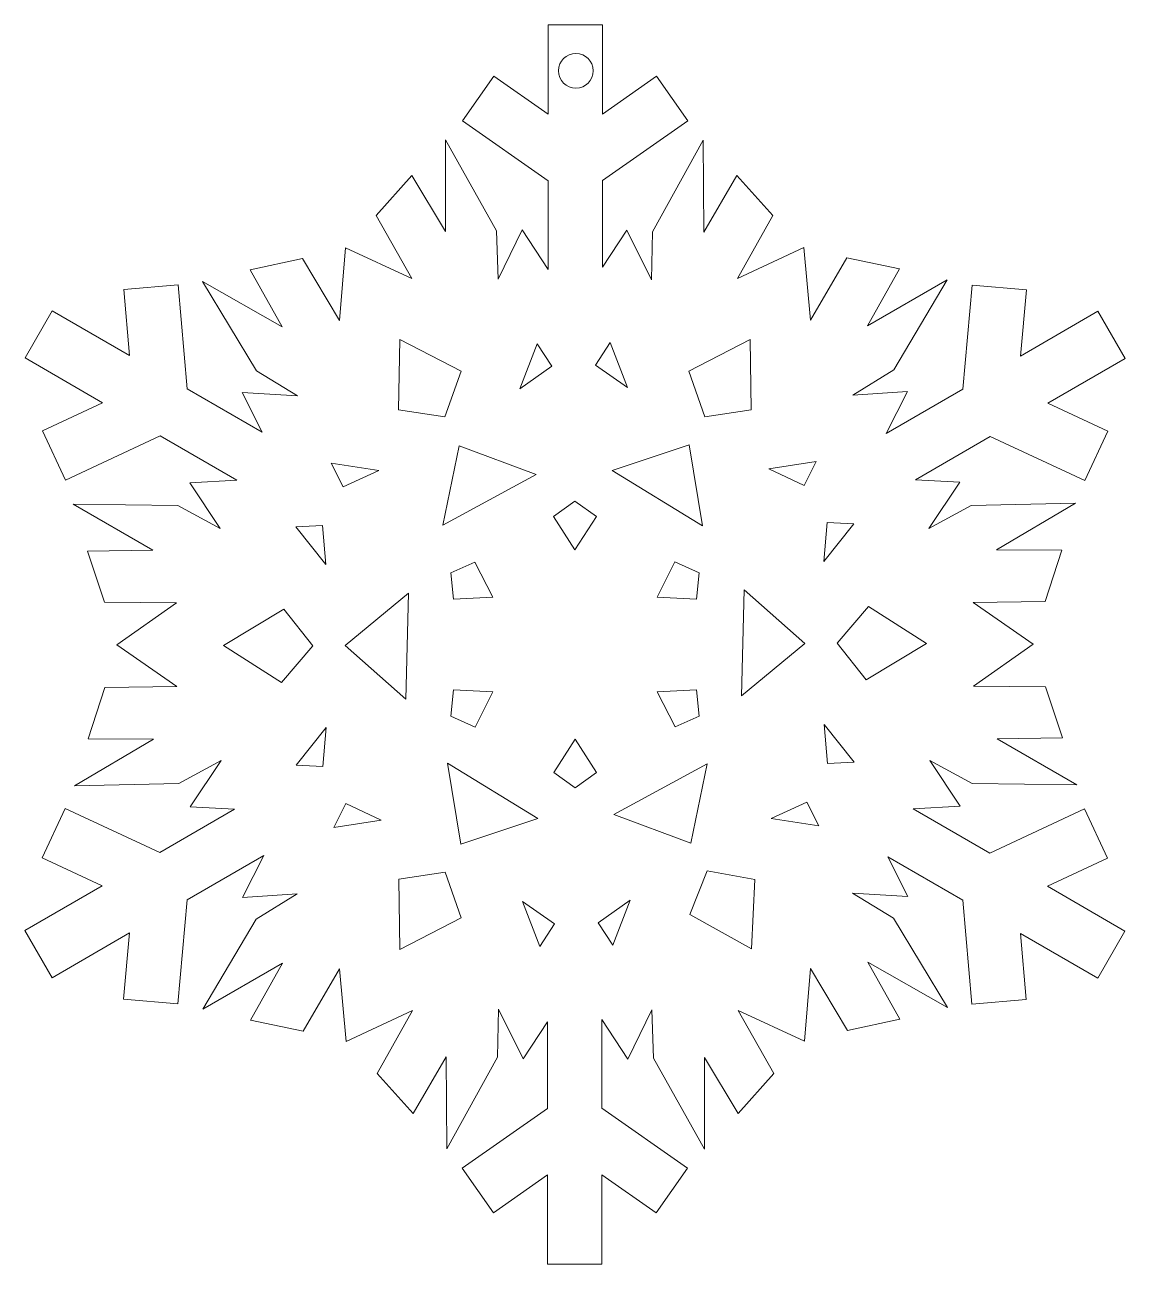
# Model space of a CAD drawing. Header units: millimetres. Extents: x -103 to 102, y -103 to 103.
# Drawn here: x -66.46 to -37.09, y -20.38 to 12.69 of the extents above; entities that cross this region are included whole.
import ezdxf

# ---------------------------------------------------------------- set-up
doc = ezdxf.new("R2010")
doc.units = ezdxf.units.MM
doc.header["$MEASUREMENT"] = 0
doc.layers.add('layer 1', color=7, linetype='Continuous')

msp = doc.modelspace()

# ---------------------------------------------------------------- linework, layer by layer
at = {"layer": 'layer 1', "color": 142, "lineweight": 9}
for points, knots in [([(-39.1673, -10.2948), (-39.1673, -10.2948), (-37.1002, -11.4883), (-37.1002, -11.4883), (-37.1002, -11.4883), (-37.1002, -11.4883), (-37.8271, -12.747), (-37.8271, -12.747), (-37.8271, -12.747), (-37.8271, -12.747), (-39.8902, -11.556), (-39.8902, -11.556), (-39.8902, -11.556), (-39.8902, -11.556), (-39.7352, -13.3119), (-39.7352, -13.3119), (-39.7352, -13.3119), (-39.7352, -13.3119), (-41.1835, -13.4375), (-41.1835, -13.4375), (-41.1835, -13.4375), (-41.1835, -13.4375), (-41.4281, -10.6681), (-41.4281, -10.6681), (-41.4281, -10.6681), (-41.4281, -10.6681), (-43.4287, -9.513), (-43.4287, -9.513), (-43.4287, -9.513), (-43.4287, -9.513), (-42.8946, -10.5706), (-42.8946, -10.5706), (-42.8946, -10.5706), (-42.8946, -10.5706), (-44.3752, -10.4778), (-44.3752, -10.4778), (-44.3752, -10.4778), (-44.3752, -10.4778), (-43.2768, -11.1458), (-43.2768, -11.1458), (-43.2768, -11.1458), (-43.2768, -11.1458), (-41.8328, -13.5319), (-41.8328, -13.5319), (-41.8328, -13.5319), (-41.8328, -13.5319), (-43.9664, -12.3215), (-43.9664, -12.3215), (-43.9664, -12.3215), (-43.9664, -12.3215), (-43.1045, -13.84), (-43.1045, -13.84), (-43.1045, -13.84), (-43.1045, -13.84), (-44.5066, -14.1413), (-44.5066, -14.1413), (-44.5066, -14.1413), (-44.5066, -14.1413), (-45.4919, -12.4853), (-45.4919, -12.4853), (-45.4919, -12.4853), (-45.4919, -12.4853), (-45.6552, -14.4296), (-45.6552, -14.4296), (-45.6552, -14.4296), (-45.6552, -14.4296), (-47.4267, -13.612), (-47.4267, -13.612), (-47.4267, -13.612), (-47.4267, -13.612), (-46.4727, -15.2862), (-46.4727, -15.2862), (-46.4727, -15.2862), (-46.4727, -15.2862), (-47.4267, -16.3571), (-47.4267, -16.3571), (-47.4267, -16.3571), (-47.4267, -16.3571), (-48.3223, -14.8581), (-48.3223, -14.8581), (-48.3223, -14.8581), (-48.3223, -14.8581), (-48.3223, -17.311), (-48.3223, -17.311), (-48.3223, -17.311), (-48.3223, -17.311), (-49.685, -14.8775), (-49.685, -14.8775), (-49.685, -14.8775), (-49.685, -14.8775), (-49.7239, -13.5925), (-49.7239, -13.5925), (-49.7239, -13.5925), (-49.7239, -13.5925), (-50.3715, -14.9068), (-50.3715, -14.9068), (-50.3715, -14.9068), (-50.3715, -14.9068), (-51.0593, -13.8522), (-51.0593, -13.8522), (-51.0593, -13.8522), (-51.0593, -13.8522), (-51.0593, -16.2149), (-51.0593, -16.2149), (-51.0593, -16.2149), (-51.0593, -16.2149), (-48.7767, -17.8158), (-48.7767, -17.8158), (-48.7767, -17.8158), (-48.7767, -17.8158), (-49.6096, -19.0073), (-49.6096, -19.0073), (-49.6096, -19.0073), (-49.6096, -19.0073), (-51.0593, -17.9907), (-51.0593, -17.9907), (-51.0593, -17.9907), (-51.0593, -17.9907), (-51.0593, -20.3773), (-51.0593, -20.3773), (-51.0593, -20.3773), (-51.0593, -20.3773), (-52.513, -20.3773), (-52.513, -20.3773), (-52.513, -20.3773), (-52.513, -20.3773), (-52.513, -17.9952), (-52.513, -17.9952), (-52.513, -17.9952), (-52.513, -17.9952), (-53.9561, -19.0073), (-53.9561, -19.0073), (-53.9561, -19.0073), (-53.9561, -19.0073), (-54.7889, -17.8158), (-54.7889, -17.8158), (-54.7889, -17.8158), (-54.7889, -17.8158), (-52.513, -16.2194), (-52.513, -16.2194), (-52.513, -16.2194), (-52.513, -16.2194), (-52.513, -13.9092), (-52.513, -13.9092), (-52.513, -13.9092), (-52.513, -13.9092), (-53.1618, -14.9006), (-53.1618, -14.9006), (-53.1618, -14.9006), (-53.1618, -14.9006), (-53.8217, -13.5719), (-53.8217, -13.5719), (-53.8217, -13.5719), (-53.8217, -13.5719), (-53.851, -14.8571), (-53.851, -14.8571), (-53.851, -14.8571), (-53.851, -14.8571), (-55.1954, -17.3007), (-55.1954, -17.3007), (-55.1954, -17.3007), (-55.1954, -17.3007), (-55.2138, -14.8479), (-55.2138, -14.8479), (-55.2138, -14.8479), (-55.2138, -14.8479), (-56.0982, -16.3535), (-56.0982, -16.3535), (-56.0982, -16.3535), (-56.0982, -16.3535), (-57.0601, -15.2899), (-57.0601, -15.2899), (-57.0601, -15.2899), (-57.0601, -15.2899), (-56.1186, -13.6086), (-56.1186, -13.6086), (-56.1186, -13.6086), (-56.1186, -13.6086), (-57.8841, -14.4395), (-57.8841, -14.4395), (-57.8841, -14.4395), (-57.8841, -14.4395), (-58.0618, -12.4964), (-58.0618, -12.4964), (-58.0618, -12.4964), (-58.0618, -12.4964), (-59.0347, -14.1596), (-59.0347, -14.1596), (-59.0347, -14.1596), (-59.0347, -14.1596), (-60.4391, -13.8689), (-60.4391, -13.8689), (-60.4391, -13.8689), (-60.4391, -13.8689), (-59.5886, -12.3439), (-59.5886, -12.3439), (-59.5886, -12.3439), (-59.5886, -12.3439), (-61.7131, -13.5703), (-61.7131, -13.5703), (-61.7131, -13.5703), (-61.7131, -13.5703), (-60.2868, -11.1734), (-60.2868, -11.1734), (-60.2868, -11.1734), (-60.2868, -11.1734), (-59.1935, -10.4971), (-59.1935, -10.4971), (-59.1935, -10.4971), (-59.1935, -10.4971), (-60.6554, -10.5935), (-60.6554, -10.5935), (-60.6554, -10.5935), (-60.6554, -10.5935), (-60.0862, -9.4705), (-60.0862, -9.4705), (-60.0862, -9.4705), (-60.0862, -9.4705), (-62.1322, -10.6518), (-62.1322, -10.6518), (-62.1322, -10.6518), (-62.1322, -10.6518), (-62.3775, -13.4291), (-62.3775, -13.4291), (-62.3775, -13.4291), (-62.3775, -13.4291), (-63.8257, -13.3036), (-63.8257, -13.3036), (-63.8257, -13.3036), (-63.8257, -13.3036), (-63.6702, -11.5397), (-63.6702, -11.5397), (-63.6702, -11.5397), (-63.6702, -11.5397), (-65.7371, -12.7332), (-65.7371, -12.7332), (-65.7371, -12.7332), (-65.7371, -12.7332), (-66.464, -11.4742), (-66.464, -11.4742), (-66.464, -11.4742), (-66.464, -11.4742), (-64.4008, -10.283), (-64.4008, -10.283), (-64.4008, -10.283), (-64.4008, -10.283), (-65.999, -9.5393), (-65.999, -9.5393), (-65.999, -9.5393), (-65.999, -9.5393), (-65.3835, -8.2223), (-65.3835, -8.2223), (-65.3835, -8.2223), (-65.3835, -8.2223), (-62.863, -9.3952), (-62.863, -9.3952), (-62.863, -9.3952), (-62.863, -9.3952), (-60.8623, -8.2401), (-60.8623, -8.2401), (-60.8623, -8.2401), (-60.8623, -8.2401), (-62.0452, -8.1739), (-62.0452, -8.1739), (-62.0452, -8.1739), (-62.0452, -8.1739), (-61.2246, -6.9381), (-61.2246, -6.9381), (-61.2246, -6.9381), (-61.2246, -6.9381), (-62.3523, -7.5552), (-62.3523, -7.5552), (-62.3523, -7.5552), (-62.3523, -7.5552), (-65.1407, -7.6127), (-65.1407, -7.6127), (-65.1407, -7.6127), (-65.1407, -7.6127), (-63.0255, -6.3704), (-63.0255, -6.3704), (-63.0255, -6.3704), (-63.0255, -6.3704), (-64.7716, -6.3573), (-64.7716, -6.3573), (-64.7716, -6.3573), (-64.7716, -6.3573), (-64.3316, -4.9927), (-64.3316, -4.9927), (-64.3316, -4.9927), (-64.3316, -4.9927), (-62.4048, -4.9672), (-62.4048, -4.9672), (-62.4048, -4.9672), (-62.4048, -4.9672), (-64.0071, -3.8537), (-64.0071, -3.8537), (-64.0071, -3.8537), (-64.0071, -3.8537), (-62.4131, -2.7284), (-62.4131, -2.7284), (-62.4131, -2.7284), (-62.4131, -2.7284), (-64.34, -2.7173), (-64.34, -2.7173), (-64.34, -2.7173), (-64.34, -2.7173), (-64.7904, -1.3558), (-64.7904, -1.3558), (-64.7904, -1.3558), (-64.7904, -1.3558), (-63.0443, -1.3298), (-63.0443, -1.3298), (-63.0443, -1.3298), (-63.0443, -1.3298), (-65.1687, -0.1033), (-65.1687, -0.1033), (-65.1687, -0.1033), (-65.1687, -0.1033), (-62.38, -0.1398), (-62.38, -0.1398), (-62.38, -0.1398), (-62.38, -0.1398), (-61.2477, -0.7485), (-61.2477, -0.7485), (-61.2477, -0.7485), (-61.2477, -0.7485), (-62.062, 0.4693), (-62.062, 0.4693), (-62.062, 0.4693), (-62.062, 0.4693), (-60.8049, 0.5379), (-60.8049, 0.5379), (-60.8049, 0.5379), (-60.8049, 0.5379), (-62.8508, 1.719), (-62.8508, 1.719), (-62.8508, 1.719), (-62.8508, 1.719), (-65.3788, 0.5429), (-65.3788, 0.5429), (-65.3788, 0.5429), (-65.3788, 0.5429), (-65.9942, 1.8597), (-65.9942, 1.8597), (-65.9942, 1.8597), (-65.9942, 1.8597), (-64.3887, 2.6068), (-64.3887, 2.6068), (-64.3887, 2.6068), (-64.3887, 2.6068), (-66.4558, 3.8003), (-66.4558, 3.8003), (-66.4558, 3.8003), (-66.4558, 3.8003), (-65.729, 5.0591), (-65.729, 5.0591), (-65.729, 5.0591), (-65.729, 5.0591), (-63.6659, 3.8681), (-63.6659, 3.8681), (-63.6659, 3.8681), (-63.6659, 3.8681), (-63.8208, 5.6239), (-63.8208, 5.6239), (-63.8208, 5.6239), (-63.8208, 5.6239), (-62.3728, 5.7496), (-62.3728, 5.7496), (-62.3728, 5.7496), (-62.3728, 5.7496), (-62.1279, 2.9802), (-62.1279, 2.9802), (-62.1279, 2.9802), (-62.1279, 2.9802), (-60.1273, 1.8251), (-60.1273, 1.8251), (-60.1273, 1.8251), (-60.1273, 1.8251), (-60.6614, 2.8826), (-60.6614, 2.8826), (-60.6614, 2.8826), (-60.6614, 2.8826), (-59.181, 2.7897), (-59.181, 2.7897), (-59.181, 2.7897), (-59.181, 2.7897), (-60.2792, 3.4577), (-60.2792, 3.4577), (-60.2792, 3.4577), (-60.2792, 3.4577), (-61.7232, 5.844), (-61.7232, 5.844), (-61.7232, 5.844), (-61.7232, 5.844), (-59.5897, 4.6335), (-59.5897, 4.6335), (-59.5897, 4.6335), (-59.5897, 4.6335), (-60.4515, 6.1521), (-60.4515, 6.1521), (-60.4515, 6.1521), (-60.4515, 6.1521), (-59.0494, 6.4533), (-59.0494, 6.4533), (-59.0494, 6.4533), (-59.0494, 6.4533), (-58.0641, 4.7975), (-58.0641, 4.7975), (-58.0641, 4.7975), (-58.0641, 4.7975), (-57.9011, 6.7418), (-57.9011, 6.7418), (-57.9011, 6.7418), (-57.9011, 6.7418), (-56.1294, 5.9241), (-56.1294, 5.9241), (-56.1294, 5.9241), (-56.1294, 5.9241), (-57.0833, 7.5982), (-57.0833, 7.5982), (-57.0833, 7.5982), (-57.0833, 7.5982), (-56.1294, 8.669), (-56.1294, 8.669), (-56.1294, 8.669), (-56.1294, 8.669), (-55.2339, 7.1701), (-55.2339, 7.1701), (-55.2339, 7.1701), (-55.2339, 7.1701), (-55.2339, 9.6229), (-55.2339, 9.6229), (-55.2339, 9.6229), (-55.2339, 9.6229), (-53.8711, 7.1895), (-53.8711, 7.1895), (-53.8711, 7.1895), (-53.8711, 7.1895), (-53.8322, 5.9046), (-53.8322, 5.9046), (-53.8322, 5.9046), (-53.8322, 5.9046), (-53.1847, 7.2188), (-53.1847, 7.2188), (-53.1847, 7.2188), (-53.1847, 7.2188), (-52.4968, 6.1643), (-52.4968, 6.1643), (-52.4968, 6.1643), (-52.4968, 6.1643), (-52.4968, 8.5269), (-52.4968, 8.5269), (-52.4968, 8.5269), (-52.4968, 8.5269), (-54.7793, 10.128), (-54.7793, 10.128), (-54.7793, 10.128), (-54.7793, 10.128), (-53.9465, 11.3194), (-53.9465, 11.3194), (-53.9465, 11.3194), (-53.9465, 11.3194), (-52.4968, 10.3026), (-52.4968, 10.3026), (-52.4968, 10.3026), (-52.4968, 10.3026), (-52.4968, 12.6894), (-52.4968, 12.6894), (-52.4968, 12.6894), (-52.4968, 12.6894), (-51.0431, 12.6894), (-51.0431, 12.6894), (-51.0431, 12.6894), (-51.0431, 12.6894), (-51.0431, 10.3073), (-51.0431, 10.3073), (-51.0431, 10.3073), (-51.0431, 10.3073), (-49.5999, 11.3194), (-49.5999, 11.3194), (-49.5999, 11.3194), (-49.5999, 11.3194), (-48.7671, 10.128), (-48.7671, 10.128), (-48.7671, 10.128), (-48.7671, 10.128), (-51.0431, 8.5314), (-51.0431, 8.5314), (-51.0431, 8.5314), (-51.0431, 8.5314), (-51.0431, 6.2215), (-51.0431, 6.2215), (-51.0431, 6.2215), (-51.0431, 6.2215), (-50.3943, 7.2128), (-50.3943, 7.2128), (-50.3943, 7.2128), (-50.3943, 7.2128), (-49.7346, 5.8841), (-49.7346, 5.8841), (-49.7346, 5.8841), (-49.7346, 5.8841), (-49.7052, 7.1692), (-49.7052, 7.1692), (-49.7052, 7.1692), (-49.7052, 7.1692), (-48.3607, 9.6129), (-48.3607, 9.6129), (-48.3607, 9.6129), (-48.3607, 9.6129), (-48.3424, 7.16), (-48.3424, 7.16), (-48.3424, 7.16), (-48.3424, 7.16), (-47.458, 8.6657), (-47.458, 8.6657), (-47.458, 8.6657), (-47.458, 8.6657), (-46.4962, 7.6021), (-46.4962, 7.6021), (-46.4962, 7.6021), (-46.4962, 7.6021), (-47.4375, 5.9207), (-47.4375, 5.9207), (-47.4375, 5.9207), (-47.4375, 5.9207), (-45.6721, 6.7516), (-45.6721, 6.7516), (-45.6721, 6.7516), (-45.6721, 6.7516), (-45.4943, 4.8085), (-45.4943, 4.8085), (-45.4943, 4.8085), (-45.4943, 4.8085), (-44.5215, 6.4718), (-44.5215, 6.4718), (-44.5215, 6.4718), (-44.5215, 6.4718), (-43.1171, 6.1811), (-43.1171, 6.1811), (-43.1171, 6.1811), (-43.1171, 6.1811), (-43.9675, 4.6561), (-43.9675, 4.6561), (-43.9675, 4.6561), (-43.9675, 4.6561), (-41.8432, 5.8825), (-41.8432, 5.8825), (-41.8432, 5.8825), (-41.8432, 5.8825), (-43.2693, 3.4855), (-43.2693, 3.4855), (-43.2693, 3.4855), (-43.2693, 3.4855), (-44.3625, 2.8094), (-44.3625, 2.8094), (-44.3625, 2.8094), (-44.3625, 2.8094), (-42.9007, 2.9057), (-42.9007, 2.9057), (-42.9007, 2.9057), (-42.9007, 2.9057), (-43.4699, 1.7827), (-43.4699, 1.7827), (-43.4699, 1.7827), (-43.4699, 1.7827), (-41.424, 2.9639), (-41.424, 2.9639), (-41.424, 2.9639), (-41.424, 2.9639), (-41.1786, 5.7413), (-41.1786, 5.7413), (-41.1786, 5.7413), (-41.1786, 5.7413), (-39.7305, 5.6156), (-39.7305, 5.6156), (-39.7305, 5.6156), (-39.7305, 5.6156), (-39.8859, 3.8519), (-39.8859, 3.8519), (-39.8859, 3.8519), (-39.8859, 3.8519), (-37.819, 5.0453), (-37.819, 5.0453), (-37.819, 5.0453), (-37.819, 5.0453), (-37.0922, 3.7865), (-37.0922, 3.7865), (-37.0922, 3.7865), (-37.0922, 3.7865), (-39.1553, 2.5953), (-39.1553, 2.5953), (-39.1553, 2.5953), (-39.1553, 2.5953), (-37.5571, 1.8514), (-37.5571, 1.8514), (-37.5571, 1.8514), (-37.5571, 1.8514), (-38.1725, 0.5345), (-38.1725, 0.5345), (-38.1725, 0.5345), (-38.1725, 0.5345), (-40.6931, 1.7074), (-40.6931, 1.7074), (-40.6931, 1.7074), (-40.6931, 1.7074), (-42.6938, 0.5522), (-42.6938, 0.5522), (-42.6938, 0.5522), (-42.6938, 0.5522), (-41.5108, 0.4859), (-41.5108, 0.4859), (-41.5108, 0.4859), (-41.5108, 0.4859), (-42.3316, -0.7498), (-42.3316, -0.7498), (-42.3316, -0.7498), (-42.3316, -0.7498), (-41.204, -0.1326), (-41.204, -0.1326), (-41.204, -0.1326), (-41.204, -0.1326), (-38.4154, -0.0752), (-38.4154, -0.0752), (-38.4154, -0.0752), (-38.4154, -0.0752), (-40.5305, -1.3175), (-40.5305, -1.3175), (-40.5305, -1.3175), (-40.5305, -1.3175), (-38.7845, -1.3305), (-38.7845, -1.3305), (-38.7845, -1.3305), (-38.7845, -1.3305), (-39.2246, -2.6953), (-39.2246, -2.6953), (-39.2246, -2.6953), (-39.2246, -2.6953), (-41.1514, -2.7208), (-41.1514, -2.7208), (-41.1514, -2.7208), (-41.1514, -2.7208), (-39.5491, -3.8342), (-39.5491, -3.8342), (-39.5491, -3.8342), (-39.5491, -3.8342), (-41.1429, -4.9596), (-41.1429, -4.9596), (-41.1429, -4.9596), (-41.1429, -4.9596), (-39.216, -4.9705), (-39.216, -4.9705), (-39.216, -4.9705), (-39.216, -4.9705), (-38.7656, -6.3321), (-38.7656, -6.3321), (-38.7656, -6.3321), (-38.7656, -6.3321), (-40.5116, -6.3581), (-40.5116, -6.3581), (-40.5116, -6.3581), (-40.5116, -6.3581), (-38.3873, -7.5846), (-38.3873, -7.5846), (-38.3873, -7.5846), (-38.3873, -7.5846), (-41.1762, -7.548), (-41.1762, -7.548), (-41.1762, -7.548), (-41.1762, -7.548), (-42.3083, -6.9394), (-42.3083, -6.9394), (-42.3083, -6.9394), (-42.3083, -6.9394), (-41.494, -8.1572), (-41.494, -8.1572), (-41.494, -8.1572), (-41.494, -8.1572), (-42.7512, -8.2256), (-42.7512, -8.2256), (-42.7512, -8.2256), (-42.7512, -8.2256), (-40.7053, -9.4069), (-40.7053, -9.4069), (-40.7053, -9.4069), (-40.7053, -9.4069), (-38.1773, -8.2307), (-38.1773, -8.2307), (-38.1773, -8.2307), (-38.1773, -8.2307), (-37.5619, -9.5477), (-37.5619, -9.5477), (-37.5619, -9.5477), (-37.5619, -9.5477), (-39.1673, -10.2948), (-39.1673, -10.2948)], [0, 0, 0, 0, 0.0057143, 0.0057143, 0.0057143, 0.0057143, 0.0114286, 0.0114286, 0.0114286, 0.0114286, 0.0171429, 0.0171429, 0.0171429, 0.0171429, 0.0228571, 0.0228571, 0.0228571, 0.0228571, 0.0285714, 0.0285714, 0.0285714, 0.0285714, 0.0342857, 0.0342857, 0.0342857, 0.0342857, 0.04, 0.04, 0.04, 0.04, 0.0457143, 0.0457143, 0.0457143, 0.0457143, 0.0514286, 0.0514286, 0.0514286, 0.0514286, 0.0571429, 0.0571429, 0.0571429, 0.0571429, 0.0628571, 0.0628571, 0.0628571, 0.0628571, 0.0685714, 0.0685714, 0.0685714, 0.0685714, 0.0742857, 0.0742857, 0.0742857, 0.0742857, 0.08, 0.08, 0.08, 0.08, 0.0857143, 0.0857143, 0.0857143, 0.0857143, 0.0914286, 0.0914286, 0.0914286, 0.0914286, 0.0971429, 0.0971429, 0.0971429, 0.0971429, 0.1028571, 0.1028571, 0.1028571, 0.1028571, 0.1085714, 0.1085714, 0.1085714, 0.1085714, 0.1142857, 0.1142857, 0.1142857, 0.1142857, 0.12, 0.12, 0.12, 0.12, 0.1257143, 0.1257143, 0.1257143, 0.1257143, 0.1314286, 0.1314286, 0.1314286, 0.1314286, 0.1371429, 0.1371429, 0.1371429, 0.1371429, 0.1428571, 0.1428571, 0.1428571, 0.1428571, 0.1485714, 0.1485714, 0.1485714, 0.1485714, 0.1542857, 0.1542857, 0.1542857, 0.1542857, 0.16, 0.16, 0.16, 0.16, 0.1657143, 0.1657143, 0.1657143, 0.1657143, 0.1714286, 0.1714286, 0.1714286, 0.1714286, 0.1771429, 0.1771429, 0.1771429, 0.1771429, 0.1828571, 0.1828571, 0.1828571, 0.1828571, 0.1885714, 0.1885714, 0.1885714, 0.1885714, 0.1942857, 0.1942857, 0.1942857, 0.1942857, 0.2, 0.2, 0.2, 0.2, 0.2057143, 0.2057143, 0.2057143, 0.2057143, 0.2114286, 0.2114286, 0.2114286, 0.2114286, 0.2171429, 0.2171429, 0.2171429, 0.2171429, 0.2228571, 0.2228571, 0.2228571, 0.2228571, 0.2285714, 0.2285714, 0.2285714, 0.2285714, 0.2342857, 0.2342857, 0.2342857, 0.2342857, 0.24, 0.24, 0.24, 0.24, 0.2457143, 0.2457143, 0.2457143, 0.2457143, 0.2514286, 0.2514286, 0.2514286, 0.2514286, 0.2571429, 0.2571429, 0.2571429, 0.2571429, 0.2628571, 0.2628571, 0.2628571, 0.2628571, 0.2685714, 0.2685714, 0.2685714, 0.2685714, 0.2742857, 0.2742857, 0.2742857, 0.2742857, 0.28, 0.28, 0.28, 0.28, 0.2857143, 0.2857143, 0.2857143, 0.2857143, 0.2914286, 0.2914286, 0.2914286, 0.2914286, 0.2971429, 0.2971429, 0.2971429, 0.2971429, 0.3028571, 0.3028571, 0.3028571, 0.3028571, 0.3085714, 0.3085714, 0.3085714, 0.3085714, 0.3142857, 0.3142857, 0.3142857, 0.3142857, 0.32, 0.32, 0.32, 0.32, 0.3257143, 0.3257143, 0.3257143, 0.3257143, 0.3314286, 0.3314286, 0.3314286, 0.3314286, 0.3371429, 0.3371429, 0.3371429, 0.3371429, 0.3428571, 0.3428571, 0.3428571, 0.3428571, 0.3485714, 0.3485714, 0.3485714, 0.3485714, 0.3542857, 0.3542857, 0.3542857, 0.3542857, 0.36, 0.36, 0.36, 0.36, 0.3657143, 0.3657143, 0.3657143, 0.3657143, 0.3714286, 0.3714286, 0.3714286, 0.3714286, 0.3771429, 0.3771429, 0.3771429, 0.3771429, 0.3828571, 0.3828571, 0.3828571, 0.3828571, 0.3885714, 0.3885714, 0.3885714, 0.3885714, 0.3942857, 0.3942857, 0.3942857, 0.3942857, 0.4, 0.4, 0.4, 0.4, 0.4057143, 0.4057143, 0.4057143, 0.4057143, 0.4114286, 0.4114286, 0.4114286, 0.4114286, 0.4171429, 0.4171429, 0.4171429, 0.4171429, 0.4228571, 0.4228571, 0.4228571, 0.4228571, 0.4285714, 0.4285714, 0.4285714, 0.4285714, 0.4342857, 0.4342857, 0.4342857, 0.4342857, 0.44, 0.44, 0.44, 0.44, 0.4457143, 0.4457143, 0.4457143, 0.4457143, 0.4514286, 0.4514286, 0.4514286, 0.4514286, 0.4571429, 0.4571429, 0.4571429, 0.4571429, 0.4628571, 0.4628571, 0.4628571, 0.4628571, 0.4685714, 0.4685714, 0.4685714, 0.4685714, 0.4742857, 0.4742857, 0.4742857, 0.4742857, 0.48, 0.48, 0.48, 0.48, 0.4857143, 0.4857143, 0.4857143, 0.4857143, 0.4914286, 0.4914286, 0.4914286, 0.4914286, 0.4971429, 0.4971429, 0.4971429, 0.4971429, 0.5028571, 0.5028571, 0.5028571, 0.5028571, 0.5085714, 0.5085714, 0.5085714, 0.5085714, 0.5142857, 0.5142857, 0.5142857, 0.5142857, 0.52, 0.52, 0.52, 0.52, 0.5257143, 0.5257143, 0.5257143, 0.5257143, 0.5314286, 0.5314286, 0.5314286, 0.5314286, 0.5371429, 0.5371429, 0.5371429, 0.5371429, 0.5428571, 0.5428571, 0.5428571, 0.5428571, 0.5485714, 0.5485714, 0.5485714, 0.5485714, 0.5542857, 0.5542857, 0.5542857, 0.5542857, 0.56, 0.56, 0.56, 0.56, 0.5657143, 0.5657143, 0.5657143, 0.5657143, 0.5714286, 0.5714286, 0.5714286, 0.5714286, 0.5771429, 0.5771429, 0.5771429, 0.5771429, 0.5828571, 0.5828571, 0.5828571, 0.5828571, 0.5885714, 0.5885714, 0.5885714, 0.5885714, 0.5942857, 0.5942857, 0.5942857, 0.5942857, 0.6, 0.6, 0.6, 0.6, 0.6057143, 0.6057143, 0.6057143, 0.6057143, 0.6114286, 0.6114286, 0.6114286, 0.6114286, 0.6171429, 0.6171429, 0.6171429, 0.6171429, 0.6228571, 0.6228571, 0.6228571, 0.6228571, 0.6285714, 0.6285714, 0.6285714, 0.6285714, 0.6342857, 0.6342857, 0.6342857, 0.6342857, 0.64, 0.64, 0.64, 0.64, 0.6457143, 0.6457143, 0.6457143, 0.6457143, 0.6514286, 0.6514286, 0.6514286, 0.6514286, 0.6571429, 0.6571429, 0.6571429, 0.6571429, 0.6628571, 0.6628571, 0.6628571, 0.6628571, 0.6685714, 0.6685714, 0.6685714, 0.6685714, 0.6742857, 0.6742857, 0.6742857, 0.6742857, 0.68, 0.68, 0.68, 0.68, 0.6857143, 0.6857143, 0.6857143, 0.6857143, 0.6914286, 0.6914286, 0.6914286, 0.6914286, 0.6971429, 0.6971429, 0.6971429, 0.6971429, 0.7028571, 0.7028571, 0.7028571, 0.7028571, 0.7085714, 0.7085714, 0.7085714, 0.7085714, 0.7142857, 0.7142857, 0.7142857, 0.7142857, 0.72, 0.72, 0.72, 0.72, 0.7257143, 0.7257143, 0.7257143, 0.7257143, 0.7314286, 0.7314286, 0.7314286, 0.7314286, 0.7371429, 0.7371429, 0.7371429, 0.7371429, 0.7428571, 0.7428571, 0.7428571, 0.7428571, 0.7485714, 0.7485714, 0.7485714, 0.7485714, 0.7542857, 0.7542857, 0.7542857, 0.7542857, 0.76, 0.76, 0.76, 0.76, 0.7657143, 0.7657143, 0.7657143, 0.7657143, 0.7714286, 0.7714286, 0.7714286, 0.7714286, 0.7771429, 0.7771429, 0.7771429, 0.7771429, 0.7828571, 0.7828571, 0.7828571, 0.7828571, 0.7885714, 0.7885714, 0.7885714, 0.7885714, 0.7942857, 0.7942857, 0.7942857, 0.7942857, 0.8, 0.8, 0.8, 0.8, 0.8057143, 0.8057143, 0.8057143, 0.8057143, 0.8114286, 0.8114286, 0.8114286, 0.8114286, 0.8171429, 0.8171429, 0.8171429, 0.8171429, 0.8228571, 0.8228571, 0.8228571, 0.8228571, 0.8285714, 0.8285714, 0.8285714, 0.8285714, 0.8342857, 0.8342857, 0.8342857, 0.8342857, 0.84, 0.84, 0.84, 0.84, 0.8457143, 0.8457143, 0.8457143, 0.8457143, 0.8514286, 0.8514286, 0.8514286, 0.8514286, 0.8571429, 0.8571429, 0.8571429, 0.8571429, 0.8628571, 0.8628571, 0.8628571, 0.8628571, 0.8685714, 0.8685714, 0.8685714, 0.8685714, 0.8742857, 0.8742857, 0.8742857, 0.8742857, 0.88, 0.88, 0.88, 0.88, 0.8857143, 0.8857143, 0.8857143, 0.8857143, 0.8914286, 0.8914286, 0.8914286, 0.8914286, 0.8971429, 0.8971429, 0.8971429, 0.8971429, 0.9028571, 0.9028571, 0.9028571, 0.9028571, 0.9085714, 0.9085714, 0.9085714, 0.9085714, 0.9142857, 0.9142857, 0.9142857, 0.9142857, 0.92, 0.92, 0.92, 0.92, 0.9257143, 0.9257143, 0.9257143, 0.9257143, 0.9314286, 0.9314286, 0.9314286, 0.9314286, 0.9371429, 0.9371429, 0.9371429, 0.9371429, 0.9428571, 0.9428571, 0.9428571, 0.9428571, 0.9485714, 0.9485714, 0.9485714, 0.9485714, 0.9542857, 0.9542857, 0.9542857, 0.9542857, 0.96, 0.96, 0.96, 0.96, 0.9657143, 0.9657143, 0.9657143, 0.9657143, 0.9714286, 0.9714286, 0.9714286, 0.9714286, 0.9771429, 0.9771429, 0.9771429, 0.9771429, 0.9828571, 0.9828571, 0.9828571, 0.9828571, 0.9885714, 0.9885714, 0.9885714, 0.9885714, 1, 1, 1, 1]), ([(-51.7534, 11.926), (-51.4978, 11.926), (-51.2905, 11.7187), (-51.2905, 11.4632), (-51.2905, 11.4632), (-51.2905, 11.2075), (-51.4978, 11.0003), (-51.7534, 11.0003), (-51.7534, 11.0003), (-52.009, 11.0003), (-52.2163, 11.2075), (-52.2163, 11.4632), (-52.2163, 11.4632), (-52.2163, 11.7187), (-52.009, 11.926), (-51.7534, 11.926)], [0, 0, 0, 0, 0.2, 0.2, 0.2, 0.2, 0.4, 0.4, 0.4, 0.4, 0.6, 0.6, 0.6, 0.6, 1, 1, 1, 1]), ([(-56.4871, 2.4136), (-56.4871, 2.4136), (-56.4871, 2.4136), (-56.4871, 2.4136), (-56.4871, 2.4136), (-56.4871, 2.4136), (-55.2513, 2.2342), (-55.2513, 2.2342), (-55.2513, 2.2342), (-55.2513, 2.2342), (-54.8174, 3.4477), (-54.8174, 3.4477), (-54.8174, 3.4477), (-54.8174, 3.4477), (-56.4551, 4.2944), (-56.4551, 4.2944), (-56.4551, 4.2944), (-56.4551, 4.2944), (-56.4871, 2.4136), (-56.4871, 2.4136)], [0, 0, 0, 0, 0.1666667, 0.1666667, 0.1666667, 0.1666667, 0.3333333, 0.3333333, 0.3333333, 0.3333333, 0.5, 0.5, 0.5, 0.5, 0.6666667, 0.6666667, 0.6666667, 0.6666667, 1, 1, 1, 1]), ([(-53.2509, 2.9801), (-53.2509, 2.9801), (-53.2509, 2.9801), (-53.2509, 2.9801), (-53.2509, 2.9801), (-53.2509, 2.9801), (-52.3953, 3.5785), (-52.3953, 3.5785), (-52.3953, 3.5785), (-52.3953, 3.5785), (-52.7856, 4.1748), (-52.7856, 4.1748), (-52.7856, 4.1748), (-52.7856, 4.1748), (-53.2509, 2.9801), (-53.2509, 2.9801)], [0, 0, 0, 0, 0.2, 0.2, 0.2, 0.2, 0.4, 0.4, 0.4, 0.4, 0.6, 0.6, 0.6, 0.6, 1, 1, 1, 1]), ([(-50.8411, 4.2098), (-50.8411, 4.2098), (-50.8411, 4.2098), (-50.8411, 4.2098), (-50.8411, 4.2098), (-50.8411, 4.2098), (-51.2305, 3.6126), (-51.2305, 3.6126), (-51.2305, 3.6126), (-51.2305, 3.6126), (-50.3739, 3.0155), (-50.3739, 3.0155), (-50.3739, 3.0155), (-50.3739, 3.0155), (-50.8411, 4.2098), (-50.8411, 4.2098)], [0, 0, 0, 0, 0.2, 0.2, 0.2, 0.2, 0.4, 0.4, 0.4, 0.4, 0.6, 0.6, 0.6, 0.6, 1, 1, 1, 1]), ([(-47.1061, 4.2944), (-47.1061, 4.2944), (-47.1061, 4.2944), (-47.1061, 4.2944), (-47.1061, 4.2944), (-47.1061, 4.2944), (-48.7439, 3.4477), (-48.7439, 3.4477), (-48.7439, 3.4477), (-48.7439, 3.4477), (-48.3099, 2.2342), (-48.3099, 2.2342), (-48.3099, 2.2342), (-48.3099, 2.2342), (-47.0741, 2.4136), (-47.0741, 2.4136), (-47.0741, 2.4136), (-47.0741, 2.4136), (-47.1061, 4.2944), (-47.1061, 4.2944)], [0, 0, 0, 0, 0.1666667, 0.1666667, 0.1666667, 0.1666667, 0.3333333, 0.3333333, 0.3333333, 0.3333333, 0.5, 0.5, 0.5, 0.5, 0.6666667, 0.6666667, 0.6666667, 0.6666667, 1, 1, 1, 1]), ([(-54.8711, 1.4556), (-54.8711, 1.4556), (-54.8711, 1.4556), (-54.8711, 1.4556), (-54.8711, 1.4556), (-54.8711, 1.4556), (-55.302, -0.6602), (-55.302, -0.6602), (-55.302, -0.6602), (-55.302, -0.6602), (-52.8176, 0.6891), (-52.8176, 0.6891), (-52.8176, 0.6891), (-52.8176, 0.6891), (-54.8711, 1.4556), (-54.8711, 1.4556)], [0, 0, 0, 0, 0.2, 0.2, 0.2, 0.2, 0.4, 0.4, 0.4, 0.4, 0.6, 0.6, 0.6, 0.6, 1, 1, 1, 1]), ([(-48.735, 1.4845), (-48.735, 1.4845), (-48.735, 1.4845), (-48.735, 1.4845), (-48.735, 1.4845), (-48.735, 1.4845), (-50.7827, 0.7997), (-50.7827, 0.7997), (-50.7827, 0.7997), (-50.7827, 0.7997), (-48.3722, -0.6769), (-48.3722, -0.6769), (-48.3722, -0.6769), (-48.3722, -0.6769), (-48.735, 1.4845), (-48.735, 1.4845)], [0, 0, 0, 0, 0.2, 0.2, 0.2, 0.2, 0.4, 0.4, 0.4, 0.4, 0.6, 0.6, 0.6, 0.6, 1, 1, 1, 1]), ([(-58.2841, 0.9942), (-58.2841, 0.9942), (-58.2841, 0.9942), (-58.2841, 0.9942), (-58.2841, 0.9942), (-58.2841, 0.9942), (-57.9619, 0.3585), (-57.9619, 0.3585), (-57.9619, 0.3585), (-57.9619, 0.3585), (-57.0165, 0.8019), (-57.0165, 0.8019), (-57.0165, 0.8019), (-57.0165, 0.8019), (-58.2841, 0.9942), (-58.2841, 0.9942)], [0, 0, 0, 0, 0.2, 0.2, 0.2, 0.2, 0.4, 0.4, 0.4, 0.4, 0.6, 0.6, 0.6, 0.6, 1, 1, 1, 1]), ([(-46.6046, 0.8437), (-46.6046, 0.8437), (-46.6046, 0.8437), (-46.6046, 0.8437), (-46.6046, 0.8437), (-46.6046, 0.8437), (-45.6587, 0.4019), (-45.6587, 0.4019), (-45.6587, 0.4019), (-45.6587, 0.4019), (-45.3373, 1.0381), (-45.3373, 1.0381), (-45.3373, 1.0381), (-45.3373, 1.0381), (-46.6046, 0.8437), (-46.6046, 0.8437)], [0, 0, 0, 0, 0.2, 0.2, 0.2, 0.2, 0.4, 0.4, 0.4, 0.4, 0.6, 0.6, 0.6, 0.6, 1, 1, 1, 1]), ([(-51.7797, -1.3147), (-51.7797, -1.3147), (-51.7797, -1.3147), (-51.7797, -1.3147), (-51.7797, -1.3147), (-51.7797, -1.3147), (-51.2086, -0.4321), (-51.2086, -0.4321), (-51.2086, -0.4321), (-51.2086, -0.4321), (-51.7797, -0.0169), (-51.7797, -0.0169), (-51.7797, -0.0169), (-51.7797, -0.0169), (-52.3507, -0.4321), (-52.3507, -0.4321), (-52.3507, -0.4321), (-52.3507, -0.4321), (-51.7797, -1.3147), (-51.7797, -1.3147)], [0, 0, 0, 0, 0.1666667, 0.1666667, 0.1666667, 0.1666667, 0.3333333, 0.3333333, 0.3333333, 0.3333333, 0.5, 0.5, 0.5, 0.5, 0.6666667, 0.6666667, 0.6666667, 0.6666667, 1, 1, 1, 1]), ([(-44.3349, -0.6286), (-44.3349, -0.6286), (-44.3349, -0.6286), (-44.3349, -0.6286), (-44.3349, -0.6286), (-44.3349, -0.6286), (-45.0467, -0.59), (-45.0467, -0.59), (-45.0467, -0.59), (-45.0467, -0.59), (-45.1354, -1.6302), (-45.1354, -1.6302), (-45.1354, -1.6302), (-45.1354, -1.6302), (-44.3349, -0.6286), (-44.3349, -0.6286)], [0, 0, 0, 0, 0.2, 0.2, 0.2, 0.2, 0.4, 0.4, 0.4, 0.4, 0.6, 0.6, 0.6, 0.6, 1, 1, 1, 1]), ([(-58.4243, -1.7074), (-58.4243, -1.7074), (-58.4243, -1.7074), (-58.4243, -1.7074), (-58.4243, -1.7074), (-58.4243, -1.7074), (-58.5147, -0.6673), (-58.5147, -0.6673), (-58.5147, -0.6673), (-58.5147, -0.6673), (-59.2262, -0.707), (-59.2262, -0.707), (-59.2262, -0.707), (-59.2262, -0.707), (-58.4243, -1.7074), (-58.4243, -1.7074)], [0, 0, 0, 0, 0.2, 0.2, 0.2, 0.2, 0.4, 0.4, 0.4, 0.4, 0.6, 0.6, 0.6, 0.6, 1, 1, 1, 1]), ([(-53.9693, -2.5807), (-53.9693, -2.5807), (-53.9693, -2.5807), (-53.9693, -2.5807), (-53.9693, -2.5807), (-53.9693, -2.5807), (-54.4481, -1.645), (-54.4481, -1.645), (-54.4481, -1.645), (-54.4481, -1.645), (-55.0933, -1.9318), (-55.0933, -1.9318), (-55.0933, -1.9318), (-55.0933, -1.9318), (-55.019, -2.634), (-55.019, -2.634), (-55.019, -2.634), (-55.019, -2.634), (-53.9693, -2.5807), (-53.9693, -2.5807)], [0, 0, 0, 0, 0.1666667, 0.1666667, 0.1666667, 0.1666667, 0.3333333, 0.3333333, 0.3333333, 0.3333333, 0.5, 0.5, 0.5, 0.5, 0.6666667, 0.6666667, 0.6666667, 0.6666667, 1, 1, 1, 1]), ([(-49.5885, -2.5779), (-49.5885, -2.5779), (-49.5885, -2.5779), (-49.5885, -2.5779), (-49.5885, -2.5779), (-49.5885, -2.5779), (-48.5386, -2.6312), (-48.5386, -2.6312), (-48.5386, -2.6312), (-48.5386, -2.6312), (-48.4645, -1.9289), (-48.4645, -1.9289), (-48.4645, -1.9289), (-48.4645, -1.9289), (-49.1097, -1.6421), (-49.1097, -1.6421), (-49.1097, -1.6421), (-49.1097, -1.6421), (-49.5885, -2.5779), (-49.5885, -2.5779)], [0, 0, 0, 0, 0.1666667, 0.1666667, 0.1666667, 0.1666667, 0.3333333, 0.3333333, 0.3333333, 0.3333333, 0.5, 0.5, 0.5, 0.5, 0.6666667, 0.6666667, 0.6666667, 0.6666667, 1, 1, 1, 1]), ([(-57.9142, -3.8727), (-57.9142, -3.8727), (-57.9142, -3.8727), (-57.9142, -3.8727), (-57.9142, -3.8727), (-57.9142, -3.8727), (-56.2973, -5.3039), (-56.2973, -5.3039), (-56.2973, -5.3039), (-56.2973, -5.3039), (-56.2237, -2.4779), (-56.2237, -2.4779), (-56.2237, -2.4779), (-56.2237, -2.4779), (-57.9142, -3.8727), (-57.9142, -3.8727)], [0, 0, 0, 0, 0.2, 0.2, 0.2, 0.2, 0.4, 0.4, 0.4, 0.4, 0.6, 0.6, 0.6, 0.6, 1, 1, 1, 1]), ([(-45.6419, -3.8152), (-45.6419, -3.8152), (-45.6419, -3.8152), (-45.6419, -3.8152), (-45.6419, -3.8152), (-45.6419, -3.8152), (-47.2587, -2.3841), (-47.2587, -2.3841), (-47.2587, -2.3841), (-47.2587, -2.3841), (-47.3325, -5.2101), (-47.3325, -5.2101), (-47.3325, -5.2101), (-47.3325, -5.2101), (-45.6419, -3.8152), (-45.6419, -3.8152)], [0, 0, 0, 0, 0.2, 0.2, 0.2, 0.2, 0.4, 0.4, 0.4, 0.4, 0.6, 0.6, 0.6, 0.6, 1, 1, 1, 1]), ([(-61.1619, -3.8671), (-61.1619, -3.8671), (-61.1619, -3.8671), (-61.1619, -3.8671), (-61.1619, -3.8671), (-61.1619, -3.8671), (-59.6099, -4.862), (-59.6099, -4.862), (-59.6099, -4.862), (-59.6099, -4.862), (-58.776, -3.8794), (-58.776, -3.8794), (-58.776, -3.8794), (-58.776, -3.8794), (-59.5491, -2.899), (-59.5491, -2.899), (-59.5491, -2.899), (-59.5491, -2.899), (-61.1619, -3.8671), (-61.1619, -3.8671)], [0, 0, 0, 0, 0.1666667, 0.1666667, 0.1666667, 0.1666667, 0.3333333, 0.3333333, 0.3333333, 0.3333333, 0.5, 0.5, 0.5, 0.5, 0.6666667, 0.6666667, 0.6666667, 0.6666667, 1, 1, 1, 1]), ([(-42.394, -3.8209), (-42.394, -3.8209), (-42.394, -3.8209), (-42.394, -3.8209), (-42.394, -3.8209), (-42.394, -3.8209), (-43.9463, -2.8257), (-43.9463, -2.8257), (-43.9463, -2.8257), (-43.9463, -2.8257), (-44.7802, -3.8084), (-44.7802, -3.8084), (-44.7802, -3.8084), (-44.7802, -3.8084), (-44.0071, -4.7888), (-44.0071, -4.7888), (-44.0071, -4.7888), (-44.0071, -4.7888), (-42.394, -3.8209), (-42.394, -3.8209)], [0, 0, 0, 0, 0.1666667, 0.1666667, 0.1666667, 0.1666667, 0.3333333, 0.3333333, 0.3333333, 0.3333333, 0.5, 0.5, 0.5, 0.5, 0.6666667, 0.6666667, 0.6666667, 0.6666667, 1, 1, 1, 1]), ([(-53.9677, -5.1099), (-53.9677, -5.1099), (-53.9677, -5.1099), (-53.9677, -5.1099), (-53.9677, -5.1099), (-53.9677, -5.1099), (-55.0176, -5.0567), (-55.0176, -5.0567), (-55.0176, -5.0567), (-55.0176, -5.0567), (-55.0916, -5.7589), (-55.0916, -5.7589), (-55.0916, -5.7589), (-55.0916, -5.7589), (-54.4464, -6.0458), (-54.4464, -6.0458), (-54.4464, -6.0458), (-54.4464, -6.0458), (-53.9677, -5.1099), (-53.9677, -5.1099)], [0, 0, 0, 0, 0.1666667, 0.1666667, 0.1666667, 0.1666667, 0.3333333, 0.3333333, 0.3333333, 0.3333333, 0.5, 0.5, 0.5, 0.5, 0.6666667, 0.6666667, 0.6666667, 0.6666667, 1, 1, 1, 1]), ([(-49.5869, -5.1071), (-49.5869, -5.1071), (-49.5869, -5.1071), (-49.5869, -5.1071), (-49.5869, -5.1071), (-49.5869, -5.1071), (-49.1081, -6.0429), (-49.1081, -6.0429), (-49.1081, -6.0429), (-49.1081, -6.0429), (-48.4628, -5.7561), (-48.4628, -5.7561), (-48.4628, -5.7561), (-48.4628, -5.7561), (-48.537, -5.0538), (-48.537, -5.0538), (-48.537, -5.0538), (-48.537, -5.0538), (-49.5869, -5.1071), (-49.5869, -5.1071)], [0, 0, 0, 0, 0.1666667, 0.1666667, 0.1666667, 0.1666667, 0.3333333, 0.3333333, 0.3333333, 0.3333333, 0.5, 0.5, 0.5, 0.5, 0.6666667, 0.6666667, 0.6666667, 0.6666667, 1, 1, 1, 1]), ([(-59.2211, -7.0592), (-59.2211, -7.0592), (-59.2211, -7.0592), (-59.2211, -7.0592), (-59.2211, -7.0592), (-59.2211, -7.0592), (-58.5093, -7.0979), (-58.5093, -7.0979), (-58.5093, -7.0979), (-58.5093, -7.0979), (-58.4207, -6.0575), (-58.4207, -6.0575), (-58.4207, -6.0575), (-58.4207, -6.0575), (-59.2211, -7.0592), (-59.2211, -7.0592)], [0, 0, 0, 0, 0.2, 0.2, 0.2, 0.2, 0.4, 0.4, 0.4, 0.4, 0.6, 0.6, 0.6, 0.6, 1, 1, 1, 1]), ([(-45.1317, -5.9805), (-45.1317, -5.9805), (-45.1317, -5.9805), (-45.1317, -5.9805), (-45.1317, -5.9805), (-45.1317, -5.9805), (-45.0413, -7.0207), (-45.0413, -7.0207), (-45.0413, -7.0207), (-45.0413, -7.0207), (-44.3297, -6.9809), (-44.3297, -6.9809), (-44.3297, -6.9809), (-44.3297, -6.9809), (-45.1317, -5.9805), (-45.1317, -5.9805)], [0, 0, 0, 0, 0.2, 0.2, 0.2, 0.2, 0.4, 0.4, 0.4, 0.4, 0.6, 0.6, 0.6, 0.6, 1, 1, 1, 1]), ([(-51.7764, -6.3732), (-51.7764, -6.3732), (-51.7764, -6.3732), (-51.7764, -6.3732), (-51.7764, -6.3732), (-51.7764, -6.3732), (-52.3475, -7.2558), (-52.3475, -7.2558), (-52.3475, -7.2558), (-52.3475, -7.2558), (-51.7764, -7.6711), (-51.7764, -7.6711), (-51.7764, -7.6711), (-51.7764, -7.6711), (-51.2054, -7.2558), (-51.2054, -7.2558), (-51.2054, -7.2558), (-51.2054, -7.2558), (-51.7764, -6.3732), (-51.7764, -6.3732)], [0, 0, 0, 0, 0.1666667, 0.1666667, 0.1666667, 0.1666667, 0.3333333, 0.3333333, 0.3333333, 0.3333333, 0.5, 0.5, 0.5, 0.5, 0.6666667, 0.6666667, 0.6666667, 0.6666667, 1, 1, 1, 1]), ([(-54.8213, -9.1724), (-54.8213, -9.1724), (-54.8213, -9.1724), (-54.8213, -9.1724), (-54.8213, -9.1724), (-54.8213, -9.1724), (-52.7734, -8.4877), (-52.7734, -8.4877), (-52.7734, -8.4877), (-52.7734, -8.4877), (-55.1839, -7.0108), (-55.1839, -7.0108), (-55.1839, -7.0108), (-55.1839, -7.0108), (-54.8213, -9.1724), (-54.8213, -9.1724)], [0, 0, 0, 0, 0.2, 0.2, 0.2, 0.2, 0.4, 0.4, 0.4, 0.4, 0.6, 0.6, 0.6, 0.6, 1, 1, 1, 1]), ([(-48.6852, -9.1437), (-48.6852, -9.1437), (-48.6852, -9.1437), (-48.6852, -9.1437), (-48.6852, -9.1437), (-48.6852, -9.1437), (-48.2541, -7.0278), (-48.2541, -7.0278), (-48.2541, -7.0278), (-48.2541, -7.0278), (-50.7384, -8.377), (-50.7384, -8.377), (-50.7384, -8.377), (-50.7384, -8.377), (-48.6852, -9.1437), (-48.6852, -9.1437)], [0, 0, 0, 0, 0.2, 0.2, 0.2, 0.2, 0.4, 0.4, 0.4, 0.4, 0.6, 0.6, 0.6, 0.6, 1, 1, 1, 1]), ([(-56.9514, -8.5316), (-56.9514, -8.5316), (-56.9514, -8.5316), (-56.9514, -8.5316), (-56.9514, -8.5316), (-56.9514, -8.5316), (-57.8975, -8.0897), (-57.8975, -8.0897), (-57.8975, -8.0897), (-57.8975, -8.0897), (-58.2188, -8.7259), (-58.2188, -8.7259), (-58.2188, -8.7259), (-58.2188, -8.7259), (-56.9514, -8.5316), (-56.9514, -8.5316)], [0, 0, 0, 0, 0.2, 0.2, 0.2, 0.2, 0.4, 0.4, 0.4, 0.4, 0.6, 0.6, 0.6, 0.6, 1, 1, 1, 1]), ([(-45.2719, -8.6823), (-45.2719, -8.6823), (-45.2719, -8.6823), (-45.2719, -8.6823), (-45.2719, -8.6823), (-45.2719, -8.6823), (-45.5944, -8.0465), (-45.5944, -8.0465), (-45.5944, -8.0465), (-45.5944, -8.0465), (-46.5397, -8.4898), (-46.5397, -8.4898), (-46.5397, -8.4898), (-46.5397, -8.4898), (-45.2719, -8.6823), (-45.2719, -8.6823)], [0, 0, 0, 0, 0.2, 0.2, 0.2, 0.2, 0.4, 0.4, 0.4, 0.4, 0.6, 0.6, 0.6, 0.6, 1, 1, 1, 1]), ([(-47.066, -11.9591), (-47.066, -11.9591), (-47.066, -11.9591), (-47.066, -11.9591), (-47.066, -11.9591), (-47.066, -11.9591), (-46.9805, -10.1174), (-46.9805, -10.1174), (-46.9805, -10.1174), (-46.9805, -10.1174), (-48.2483, -9.8865), (-48.2483, -9.8865), (-48.2483, -9.8865), (-48.2483, -9.8865), (-48.711, -11.0464), (-48.711, -11.0464), (-48.711, -11.0464), (-48.711, -11.0464), (-47.066, -11.9591), (-47.066, -11.9591)], [0, 0, 0, 0, 0.1666667, 0.1666667, 0.1666667, 0.1666667, 0.3333333, 0.3333333, 0.3333333, 0.3333333, 0.5, 0.5, 0.5, 0.5, 0.6666667, 0.6666667, 0.6666667, 0.6666667, 1, 1, 1, 1]), ([(-56.45, -11.9822), (-56.45, -11.9822), (-56.45, -11.9822), (-56.45, -11.9822), (-56.45, -11.9822), (-56.45, -11.9822), (-54.8122, -11.1355), (-54.8122, -11.1355), (-54.8122, -11.1355), (-54.8122, -11.1355), (-55.2462, -9.922), (-55.2462, -9.922), (-55.2462, -9.922), (-55.2462, -9.922), (-56.4819, -10.1014), (-56.4819, -10.1014), (-56.4819, -10.1014), (-56.4819, -10.1014), (-56.45, -11.9822), (-56.45, -11.9822)], [0, 0, 0, 0, 0.1666667, 0.1666667, 0.1666667, 0.1666667, 0.3333333, 0.3333333, 0.3333333, 0.3333333, 0.5, 0.5, 0.5, 0.5, 0.6666667, 0.6666667, 0.6666667, 0.6666667, 1, 1, 1, 1]), ([(-52.715, -11.8975), (-52.715, -11.8975), (-52.715, -11.8975), (-52.715, -11.8975), (-52.715, -11.8975), (-52.715, -11.8975), (-52.3257, -11.3004), (-52.3257, -11.3004), (-52.3257, -11.3004), (-52.3257, -11.3004), (-53.1823, -10.7035), (-53.1823, -10.7035), (-53.1823, -10.7035), (-53.1823, -10.7035), (-52.715, -11.8975), (-52.715, -11.8975)], [0, 0, 0, 0, 0.2, 0.2, 0.2, 0.2, 0.4, 0.4, 0.4, 0.4, 0.6, 0.6, 0.6, 0.6, 1, 1, 1, 1]), ([(-50.3053, -10.668), (-50.3053, -10.668), (-50.3053, -10.668), (-50.3053, -10.668), (-50.3053, -10.668), (-50.3053, -10.668), (-51.1609, -11.2664), (-51.1609, -11.2664), (-51.1609, -11.2664), (-51.1609, -11.2664), (-50.7706, -11.8629), (-50.7706, -11.8629), (-50.7706, -11.8629), (-50.7706, -11.8629), (-50.3053, -10.668), (-50.3053, -10.668)], [0, 0, 0, 0, 0.2, 0.2, 0.2, 0.2, 0.4, 0.4, 0.4, 0.4, 0.6, 0.6, 0.6, 0.6, 1, 1, 1, 1])]:
    msp.add_open_spline(points, degree=3, knots=knots, dxfattribs=at)

doc.saveas('drawing.dxf')
